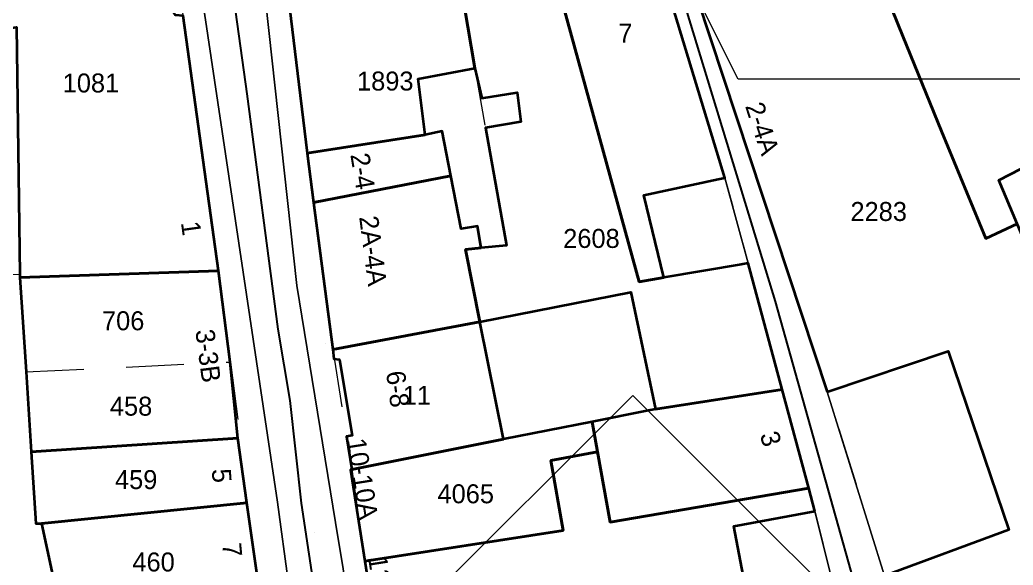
# Model space of a CAD drawing. Header units: metres. Extents: x 0 to 105485, y 0 to 425721.
# Drawn here: x 105103.45 to 105150.53, y 425189.45 to 425215.32 of the extents above; entities that cross this region are included whole.
import ezdxf
from ezdxf.enums import TextEntityAlignment as Align

# ---------------------------------------------------------------- set-up
doc = ezdxf.new("R2010")
doc.units = ezdxf.units.M
doc.header["$MEASUREMENT"] = 0
doc.linetypes.add('KG-PERCEEL-SO', pattern=[19, 5.5, -4, 5.5, -4])
for name, color, linetype, lineweight in [('B-XX-IE-MEUBILAIR-G', 7, 'Continuous', 18), ('B-XX-IE-MEUBILAIR_WEGMEUBILAIR_AFVALBAK-G', 7, 'Continuous', 18), ('B-XX-KG-GRENS_PERCEEL-G', 150, 'KG-PERCEEL-SO', 18), ('B-XX-KG-GRENS_PERCEEL-T', 150, 'KG-PERCEEL-SO', 18), ('B-XX-OG-BEBOUWING-G', 7, 'Continuous', 35), ('B-XX-OG-BEBOUWING_HUISNUMMER-T', 7, 'Continuous', 18), ('B-XX-OG-GRENS-G', 7, 'Continuous', 18), ('B-XX-OG-TERREIN_ERF-G', 7, 'Continuous', 18), ('B-XX-VH-OPENVERHARDING-G', 90, 'Continuous', 18)]:
    doc.layers.add(name, color=color, linetype=linetype, lineweight=lineweight)
doc.layers.add('GIS-WEGVAKKEN', color=2, linetype='Continuous')

msp = doc.modelspace()

# ---------------------------------------------------------------- linework, layer by layer
at = {"layer": 'B-XX-IE-MEUBILAIR-G', "color": 0, "true_color": 0x604a38}
for points in [[(105136.814, 425207.064, 2.265), (105136.814, 425207.064, 3.765)], [(105117.395, 425190.973, 2.192), (105117.395, 425190.973, 3.692)]]:
    msp.add_polyline3d(points, dxfattribs=at)
at = {"layer": 'B-XX-IE-MEUBILAIR_WEGMEUBILAIR_AFVALBAK-G', "color": 0, "true_color": 0x604a38}
msp.add_polyline3d([(105117.94, 425199.962, 2.491), (105117.94, 425199.962, 3.991)], dxfattribs=at)
at = {"layer": 'B-XX-KG-GRENS_PERCEEL-G', "ltscale": 0.5, "flags": 128}
for points in [[(105139.088, 425229.898), (105144.787, 425215.791), (105149.226, 425204.949), (105150.728, 425205.637)], [(105130.788, 425227.233), (105133.917, 425217.53), (105136.867, 425207.828), (105137.962, 425203.769)], [(105131.862, 425227.492), (105136.181, 425214.443), (105141.718, 425197.663), (105144.438, 425188.945), (105145.559, 425185.508)], [(105126.459, 425225.902), (105132.803, 425202.892)], [(105122.966, 425225.048), (105125.005, 425213.025)], [(105108.881, 425221.058), (105110.638, 425217.767), (105110.868, 425216.872), (105111.183, 425215.5), (105112.858, 425203.417)], [(105115.76, 425219.804), (105117.079, 425208.898), (105118.276, 425199.674)], [(105125.005, 425213.025), (105126.507, 425204.616), (105124.568, 425204.416), (105125.254, 425200.995)], [(105103.324, 425212.369), (105103.447, 425203.09)], [(105132.803, 425202.892), (105133.966, 425203.091), (105137.962, 425203.769)], [(105137.962, 425203.769), (105139.373, 425198.517), (105140.836, 425193.106)], [(105103.447, 425203.09), (105112.858, 425203.417)], [(105112.858, 425203.417), (105113.001, 425202.385), (105113.423, 425199.083)], [(105103.447, 425203.09), (105103.45, 425202.916), (105103.734, 425198.616)], [(105118.276, 425199.674), (105125.254, 425200.995)], [(105125.254, 425200.995), (105126.366, 425195.418)], [(105118.276, 425199.674), (105119.178, 425193.994)], [(105103.734, 425198.616), (105113.423, 425199.083)], [(105113.423, 425199.083), (105113.892, 425195.41), (105113.773, 425195.471)], [(105103.734, 425198.616), (105103.986, 425194.817)], [(105126.366, 425195.418), (105130.575, 425196.249)], [(105130.831, 425194.816), (105130.575, 425196.249)], [(105103.986, 425194.817), (105113.773, 425195.471)], [(105113.773, 425195.471), (105114.207, 425192.401)], [(105119.178, 425193.994), (105126.366, 425195.418)], [(105103.986, 425194.817), (105104.21, 425191.418), (105104.478, 425191.416)], [(105129.202, 425191.094), (105128.608, 425194.419), (105130.831, 425194.816)], [(105130.831, 425194.816), (105131.427, 425191.481)], [(105119.178, 425193.994), (105119.801, 425189.644)], [(105133.921, 425191.915), (105140.836, 425193.106)], [(105140.836, 425193.106), (105141.131, 425192.011), (105142.327, 425187.196)], [(105104.478, 425191.416), (105114.207, 425192.401)], [(105114.207, 425192.401), (105114.879, 425187.643)], [(105131.427, 425191.481), (105133.921, 425191.915)], [(105104.478, 425191.416), (105105.451, 425186.941), (105105.451, 425186.862)], [(105128.291, 425190.935), (105129.202, 425191.094)], [(105119.801, 425189.644), (105126.204, 425190.656)], [(105126.204, 425190.656), (105128.291, 425190.935)], [(105119.801, 425189.644), (105120.64, 425184.335), (105120.672, 425184.153)]]:
    msp.add_lwpolyline(points, dxfattribs=at)
at = {"layer": 'B-XX-OG-BEBOUWING-G', "ltscale": 0.5}
for points in [[(105156.058, 425222.915), (105151.778, 425220.705), (105145.661, 425232.875), (105145.186, 425232.612), (105139.453, 425230.061), (105139.179, 425229.939), (105139.088, 425229.898), (105145.292, 425214.54), (105147.127, 425210.029), (105149.226, 425204.949), (105150.726, 425205.636), (105149.846, 425207.712), (105161.779, 425213.857)], [(105141.718, 425197.663), (105147.451, 425199.606), (105150.323, 425191.125), (105144.438, 425188.945), (105145.558, 425185.508), (105154.681, 425189.062), (105154.829, 425188.971), (105156.053, 425189.407), (105156.98, 425189.816), (105157.368, 425189.961), (105150.726, 425205.636), (105149.226, 425204.949), (105147.127, 425210.029), (105145.292, 425214.54), (105139.088, 425229.898), (105131.862, 425227.492)], [(105133.966, 425203.091), (105133.019, 425206.999), (105136.55, 425207.76), (105136.867, 425207.828), (105134.034, 425217.144), (105130.788, 425227.233), (105126.459, 425225.902), (105126.518, 425225.783), (105132.803, 425202.892)], [(105126.518, 425225.783), (105123.001, 425224.894), (105125.005, 425213.025), (105125.349, 425211.593), (105127.019, 425211.875), (105127.185, 425210.475), (105125.515, 425210.192), (105126.507, 425204.616), (105125.316, 425204.507), (105124.568, 425204.416), (105125.254, 425200.995), (105132.412, 425202.39), (105133.583, 425196.842), (105139.576, 425197.782), (105137.962, 425203.769), (105137.632, 425203.713), (105133.966, 425203.091), (105132.803, 425202.892)], [(105122.654, 425209.86), (105122.321, 425212.513), (105125.005, 425213.025), (105123.001, 425224.894), (105122.878, 425224.863), (105122.819, 425225.012), (105116.526, 425223.729), (105116.095, 425223.212), (105115.443, 425222.428), (105117.068, 425208.988)], [(105111.183, 425215.5), (105110.826, 425215.533), (105108.329, 425219.277), (105107.249, 425221.608), (105100.558, 425220.706), (105100.905, 425214.639), (105103.289, 425214.975), (105103.305, 425213.81), (105103.446, 425203.24), (105103.448, 425203.09), (105112.858, 425203.417)], [(105122.654, 425209.86), (105117.068, 425208.988), (105117.37, 425206.657), (105123.877, 425207.915), (105123.46, 425210.032)], [(105125.316, 425204.507), (105125.146, 425205.521), (105124.371, 425205.409), (105123.877, 425207.915), (105117.37, 425206.657), (105118.276, 425199.674), (105125.254, 425200.995), (105124.568, 425204.416)], [(105113.418, 425199.083), (105112.858, 425203.417), (105103.448, 425203.09), (105103.74, 425198.616), (105103.988, 425194.817), (105113.773, 425195.471)], [(105125.254, 425200.995), (105118.276, 425199.674), (105118.332, 425199.241), (105118.6, 425199.209), (105119.193, 425195.601), (105118.924, 425195.544), (105119.175, 425193.992), (105126.366, 425195.418)], [(105139.576, 425197.782), (105133.583, 425196.842), (105133.17, 425196.761), (105130.575, 425196.249), (105130.831, 425194.816), (105131.427, 425191.481), (105140.836, 425193.106)], [(105130.831, 425194.816), (105130.575, 425196.249), (105126.366, 425195.418), (105119.175, 425193.992), (105119.118, 425193.964), (105119.802, 425189.644), (105129.202, 425191.094), (105128.608, 425194.419)], [(105113.773, 425195.471), (105103.988, 425194.817), (105104.21, 425191.418), (105104.478, 425191.416), (105114.207, 425192.401)], [(105141.131, 425192.011), (105140.836, 425193.106), (105131.427, 425191.481), (105130.831, 425194.816), (105128.608, 425194.419), (105129.202, 425191.094), (105119.802, 425189.644), (105120.672, 425184.153), (105130.416, 425185.557), (105130.055, 425188.538), (105133.305, 425189.015), (105133.755, 425186.093), (105136.973, 425186.452), (105138.166, 425186.649), (105137.285, 425191.301)], [(105114.207, 425192.401), (105104.478, 425191.416), (105105.452, 425186.862), (105114.879, 425187.643)]]:
    msp.add_lwpolyline(points, close=True, dxfattribs=at)
at = {"layer": 'B-XX-OG-GRENS-G'}
for points in [[(105137.5, 425232.5, 3.274), (105152.5, 425232.5, 3.099), (105152.5, 425227.5, 2.962), (105152.5, 425212.5, 2.273), (105137.5, 425212.5, 2.327), (105132.5, 425222.5, 2.94)], [(105132.5, 425197.5, 2.628), (105137.5, 425192.5, 1.84), (105142.5, 425187.5, 1.758), (105132.5, 425177.5, 1.795), (105122.5, 425187.5, 2.135)]]:
    msp.add_polyline3d(points, close=True, dxfattribs=at)
at = {"layer": 'B-XX-OG-TERREIN_ERF-G', "ltscale": 0.5}
msp.add_lwpolyline([(105161.779, 425213.857), (105149.846, 425207.712), (105150.726, 425205.636)], dxfattribs=at)
for points in [[(105125.515, 425210.192), (105127.185, 425210.475), (105127.019, 425211.875), (105125.349, 425211.593), (105125.005, 425213.025), (105122.321, 425212.513), (105122.654, 425209.86), (105123.46, 425210.032), (105123.877, 425207.915), (105124.371, 425205.409), (105125.146, 425205.521), (105125.316, 425204.507), (105126.507, 425204.616)], [(105136.867, 425207.828), (105136.55, 425207.76), (105133.019, 425206.999), (105133.966, 425203.091), (105137.632, 425203.713), (105137.962, 425203.769)], [(105132.412, 425202.39), (105125.254, 425200.995), (105126.366, 425195.418), (105130.575, 425196.249), (105133.17, 425196.761), (105133.583, 425196.842)], [(105147.451, 425199.606), (105141.718, 425197.663), (105144.438, 425188.945), (105150.323, 425191.125)], [(105141.131, 425192.011), (105137.285, 425191.301), (105138.166, 425186.649), (105136.973, 425186.452), (105137.309, 425184.007), (105138.382, 425184.176), (105138.717, 425181.732), (105143.517, 425182.404)]]:
    msp.add_lwpolyline(points, close=True, dxfattribs=at)
at = {"layer": 'B-XX-VH-OPENVERHARDING-G', "ltscale": 0.5}
for points in [[(105144.438, 425188.945), (105141.718, 425197.663), (105131.862, 425227.492), (105130.788, 425227.233), (105134.034, 425217.144), (105136.867, 425207.828), (105137.962, 425203.769), (105139.576, 425197.782), (105140.836, 425193.106), (105141.131, 425192.011), (105143.517, 425182.404)], [(105120.672, 425184.153), (105119.802, 425189.644), (105119.118, 425193.964), (105119.175, 425193.992), (105118.924, 425195.544), (105119.193, 425195.601), (105118.6, 425199.209), (105118.332, 425199.241), (105118.276, 425199.674), (105117.37, 425206.657), (105117.068, 425208.988), (105115.443, 425222.428), (105116.095, 425223.212), (105115.313, 425223.07), (105114.363, 425222.898), (105116.578, 425202.717), (105118.401, 425191.469), (105125.261, 425150)], [(105121.401, 425150), (105115.666, 425192.431), (105111.199, 425222.324), (105107.249, 425221.608), (105107.648, 425221.579), (105107.725, 425221.573), (105108.336, 425221.388), (105108.881, 425221.058), (105110.638, 425217.767), (105111.183, 425215.5), (105112.858, 425203.417), (105113.418, 425199.083), (105113.773, 425195.471), (105114.207, 425192.401), (105114.879, 425187.643)], [(105105.452, 425186.862), (105104.478, 425191.416), (105104.21, 425191.418), (105103.988, 425194.817), (105103.74, 425198.616), (105103.448, 425203.09), (105103.446, 425203.24), (105100.216, 425203.135), (105100.23, 425199.135), (105100.796, 425199.07), (105100.249, 425195.823), (105100.78, 425195.723), (105100.61, 425194.858), (105100.104, 425194.967), (105099.675, 425192.419), (105100.189, 425192.344), (105100.051, 425191.472), (105099.531, 425191.565), (105099.258, 425189.947), (105099.344, 425182.861)]]:
    msp.add_lwpolyline(points, dxfattribs=at)
msp.add_lwpolyline([(105114.363, 425222.898), (105111.199, 425222.324), (105115.666, 425192.431), (105121.401, 425150), (105125.261, 425150), (105118.401, 425191.469), (105116.578, 425202.717)], close=True, dxfattribs=at)
at = {"layer": 'GIS-WEGVAKKEN'}
for points in [[(105130.239, 425231.495), (105139.24, 425201.96), (105145.8, 425178.55), (105148.76, 425166.17), (105154.69, 425150)], [(105112.178, 425226.394), (105114.21, 425211.81), (105115.68, 425200.65), (105116.25, 425197.26), (105116.78, 425192.39), (105117.51, 425187.55), (105118.09, 425182.69), (105118.98, 425177.87), (105121.13, 425163.35), (105123.303, 425150)]]:
    msp.add_lwpolyline(points, dxfattribs=at)

# ---------------------------------------------------------------- texts
at = {"layer": 'B-XX-KG-GRENS_PERCEEL-T'}
for s, p in [('7', (105132.148, 425214.681)), ('1081', (105106.816, 425212.32)), ('1893', (105120.768, 425212.412)), ('2283', (105144.155, 425206.225)), ('2608', (105130.54, 425204.946)), ('706', (105108.343, 425201.04)), ('11', (105122.265, 425197.504)), ('458', (105108.718, 425196.989)), ('459', (105108.96, 425193.506)), ('4065', (105124.581, 425192.833)), ('460', (105109.785, 425189.598))]:
    msp.add_text(s, height=0.9, dxfattribs=at).set_placement(p, align=Align.MIDDLE_CENTER)
at = {"layer": 'B-XX-OG-BEBOUWING_HUISNUMMER-T'}
for s, rotation, p in [('2-4A', 288.3, (105138.64, 425210.162)), ('2-4', 279.7, (105119.697, 425208.139)), ('1', 277.9, (105111.57, 425205.429)), ('2A-4A', 277.4, (105120.189, 425204.363)), ('3-3B', 277.4, (105112.372, 425199.378)), ('6-8', 277.6, (105121.362, 425197.804)), ('3', 287.3, (105139.039, 425195.444)), ('10-10A', 279, (105119.69, 425193.548)), ('5', 273.9, (105113.016, 425193.692)), ('7', 275.4, (105113.513, 425190.175)), ('12-14', 279, (105120.629, 425188.376))]:
    msp.add_text(s, height=0.9, rotation=rotation, dxfattribs=at).set_placement(p, align=Align.MIDDLE_CENTER)

doc.saveas('drawing.dxf')
